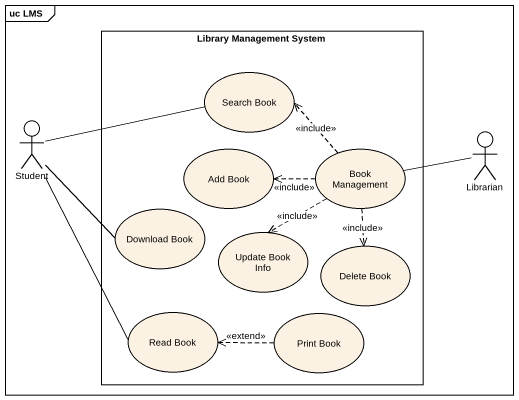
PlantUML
@startuml
mainframe uc LMS
rectangle "Library Management System" as Library_Management_System {
  usecase "Search Book" as Search_Book
  usecase "Add Book" as Add_Book
  usecase "Book Management" as Book_Management
  usecase "Download Book" as Download_Book
  usecase "Update Book Info" as Update_Book_Info
  usecase "Delete Book" as Delete_Book
  usecase "Read Book" as Read_Book
  usecase "Print Book" as Print_Book
}
actor Student
actor Librarian
Student -right- Search_Book
Student -- Download_Book
Student -- Read_Book
Librarian -left- Book_Management
Book_Management .up.> Search_Book : <<include>>
Book_Management .left.> Add_Book : <<include>>
Book_Management ..> Update_Book_Info : <<include>>
Book_Management ..> Delete_Book : <<include>>
Print_Book .left.> Read_Book : <<extend>>
@enduml
